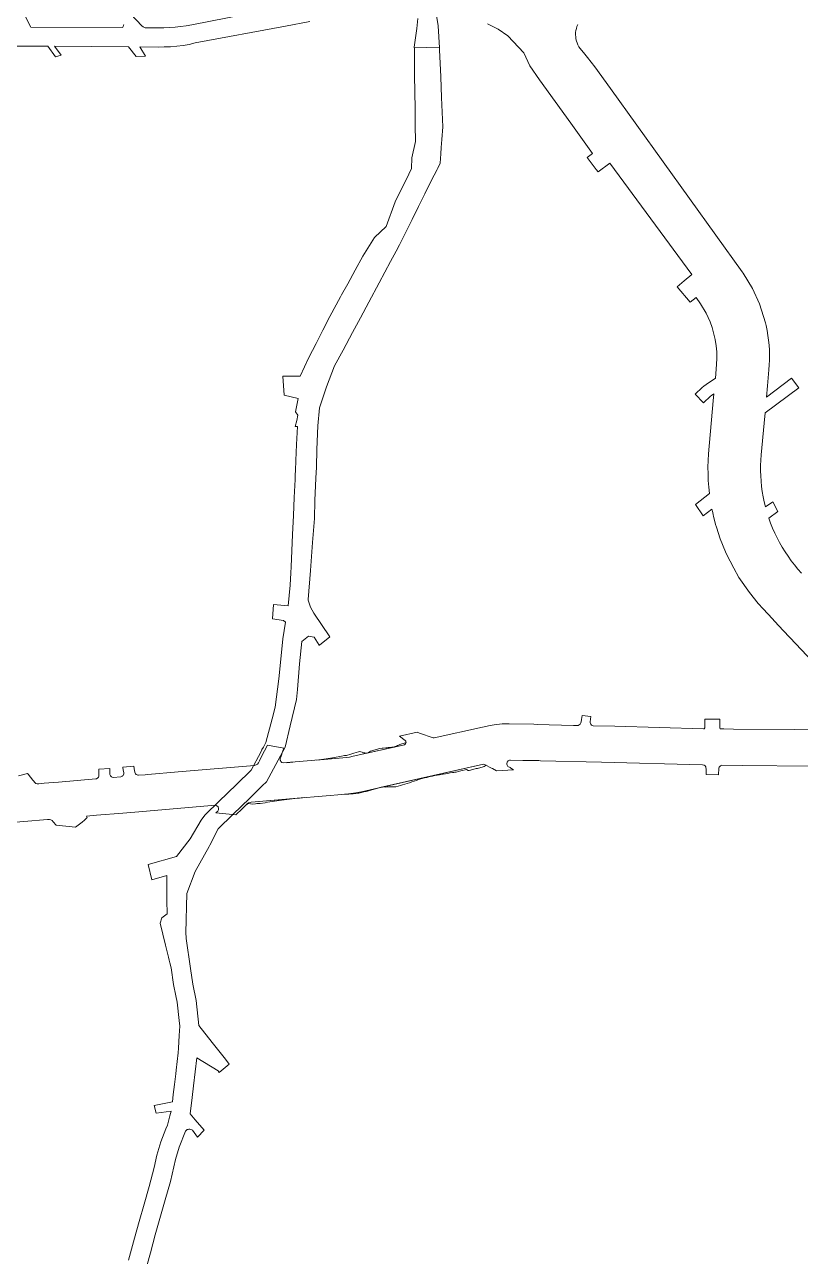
# Model space of a CAD drawing. Header units: inches. Extents: x 704148 to 723432, y 7075344 to 7101810.
# Drawn here: x 717587 to 718236, y 7083712 to 7084743 of the extents above; entities that cross this region are included whole.
import ezdxf

# ---------------------------------------------------------------- set-up
doc = ezdxf.new("R2010")
doc.units = ezdxf.units.IN
doc.header["$MEASUREMENT"] = 0
doc.layers.add('gisdb.gisadmin', color=7, linetype='Continuous', lineweight=9, true_color=0xccf5fc)

msp = doc.modelspace()

# ---------------------------------------------------------------- linework, layer by layer
at = {"layer": 'gisdb.gisadmin'}
for points in [[(717670.5059, 7084756.5838), (717684.6078, 7084741.8523), (717685.5909, 7084740.9901), (717686.7085, 7084740.3119), (717687.2862, 7084740.0567), (717698.2275, 7084739.9831), (717702.9397, 7084740.0295), (717707.6477, 7084740.2319), (717712.3465, 7084740.5902), (717717.0308, 7084741.1039), (717721.6955, 7084741.7724), (717726.3355, 7084742.5952), (717801.7331, 7084757.256)], [(717825.2421, 7084745.3054), (717804.787, 7084741.5501), (717729.316, 7084727.3702), (717724.2275, 7084725.9741), (717719.0382, 7084725.2303), (717713.827, 7084724.6588), (717708.5997, 7084724.2603), (717703.3621, 7084724.0351), (717698.1199, 7084723.9835), (717683.042, 7084724.0849), (717687.7531, 7084716.3304), (717679.8274, 7084716.0658), (717673.5446, 7084724.1487), (717611.6082, 7084724.5652), (717617.1423, 7084717.2588), (717612.3099, 7084715.8454), (717605.9054, 7084724.6035), (717578.6687, 7084724.7867)], [(717587.3305, 7084749.2876), (717591.7749, 7084740.6989), (717668.0726, 7084740.1859), (717668.5567, 7084740.6876), (717668.9464, 7084741.2658), (717669.3287, 7084742.2376), (717669.4375, 7084742.9263)], [(717930.8963, 7084751.9022), (717932.5569, 7084741.5906), (717933.5846, 7084723.2651), (717912.5426, 7084723.8936), (717914.7808, 7084739.508), (717915.4174, 7084747.7434)], [(718268.8842, 7084185.0634), (718231.6581, 7084224.3183), (718221.4586, 7084235.2744), (718213.9443, 7084243.346), (718212.111, 7084245.3152), (718204.303, 7084253.7024), (718200.336, 7084258.1138), (718192.8701, 7084267.3338), (718184.1681, 7084280.0605), (718179.8471, 7084287.6267), (718173.702, 7084299.582), (718172.9233, 7084301.3166), (718168.5399, 7084312.2171), (718165.2911, 7084322.0887), (718164.642, 7084324.3125), (718162.8117, 7084331.3141), (718162.5755, 7084332.3957), (718162.1588, 7084334.304), (718161.546, 7084337.1102), (718154.133, 7084331.6366), (718147.7903, 7084341.0753), (718159.4553, 7084350.1104), (718158.8732, 7084355.6325), (718158.4696, 7084361.1706), (718158.245, 7084366.7188), (718158.1996, 7084372.2713), (718158.3335, 7084377.8225), (718158.6465, 7084383.3664), (718162.6652, 7084427.7888), (718163.2103, 7084433.8138), (718162.3903, 7084433.2482), (718161.2073, 7084432.3538), (718160.382, 7084431.6251), (718154.5031, 7084426.0845), (718147.576, 7084433.4347), (718153.4549, 7084438.9752), (718154.7704, 7084440.1369), (718156.6563, 7084441.5628), (718164.3975, 7084446.9014), (718165.4356, 7084458.3326), (718165.6913, 7084463.5393), (718165.5987, 7084468.7514), (718165.1581, 7084473.9458), (718164.3715, 7084479.0991), (718161.7761, 7084489.1908), (718159.9788, 7084494.0842), (718156.6804, 7084501.1719), (718152.077, 7084509.0889), (718148.2342, 7084514.2055), (718143.3981, 7084510.4193), (718132.45, 7084523.29), (718138.244, 7084528.1498), (718144.73, 7084533.59), (718076.01, 7084626.85), (718066.331, 7084619.5168), (718064.6645, 7084621.5496), (718057.0741, 7084631.6414), (718061.5011, 7084634.9384), (718043.4288, 7084660.201), (718017.3464, 7084696.5381), (718009.1002, 7084708.0995), (718004.1673, 7084719.186), (717990.8358, 7084733.2654), (717982.703, 7084738.9408), (717973.8564, 7084743.4229)], [(718049.291, 7084742.8502), (718048.6304, 7084741.2165), (718048.1147, 7084739.5314), (718047.7479, 7084737.8078), (718047.5326, 7084736.0587), (718047.4706, 7084734.2976), (718047.5624, 7084732.5378), (718047.8071, 7084730.7926), (718048.2445, 7084728.9478), (718048.7472, 7084727.3993), (718049.4353, 7084725.777), (718050.2622, 7084724.2208), (718051.2597, 7084722.6892), (718055.1763, 7084717.8819), (718057.4681, 7084715.0688), (718063.6765, 7084707.4485), (718076.7994, 7084689.1662), (718186.8118, 7084535.901), (718187.7396, 7084534.5609), (718195.5343, 7084521.821), (718201.3415, 7084509.097), (718206.338, 7084493.1336), (718206.8928, 7084490.7848), (718207.7078, 7084486.7221), (718208.3844, 7084482.634), (718208.9218, 7084478.5253), (718209.3193, 7084474.4007), (718209.5766, 7084470.265), (718209.6932, 7084466.1229), (718209.6691, 7084461.9793), (718209.5044, 7084457.8388), (718209.1991, 7084453.7064), (718207.988, 7084440.3949), (718207.1348, 7084431.0163), (718228.1782, 7084446.69), (718234.1516, 7084438.6701), (718206.1233, 7084417.7939), (718205.2922, 7084409.1732), (718202.7206, 7084382.4979), (718202.3983, 7084378.1256), (718202.2258, 7084373.7449), (718202.2034, 7084369.3609), (718202.3312, 7084364.9787), (718202.609, 7084360.6034), (718203.0365, 7084356.2402), (718203.6132, 7084351.8942), (718204.3383, 7084347.5704), (718205.2111, 7084343.2741), (718206.2305, 7084339.0102), (718212.368, 7084343.1853), (718216.6631, 7084335.268), (718209.0267, 7084329.6401), (718210.5502, 7084325.4109), (718212.2212, 7084321.2379), (718214.0378, 7084317.1261), (718215.9976, 7084313.0807), (718218.0983, 7084309.1065), (718220.3372, 7084305.2086), (718222.7116, 7084301.3917), (718225.2185, 7084297.6605), (718227.8549, 7084294.0196), (718230.6176, 7084290.4736), (718233.503, 7084287.0267), (718236.5077, 7084283.6833)], [(717673.5132, 7083708.5761), (717678.5371, 7083727.037), (717682.3962, 7083740.9352), (717686.4944, 7083755.4097), (717690.687, 7083770.1676), (717694.7905, 7083785.9811), (717697.1786, 7083796.2883), (717700.4517, 7083807.5857), (717704.7096, 7083818.3739), (717706.0072, 7083821.5983), (717708.1091, 7083829.3727), (717709.1762, 7083833.3198), (717696.5275, 7083831.5319), (717694.8051, 7083837.8916), (717710.1895, 7083840.9398), (717710.9247, 7083847.095), (717711.9181, 7083855.412), (717712.9997, 7083864.4667), (717713.3772, 7083867.6276), (717714.9306, 7083882.1509), (717715.1506, 7083885.9011), (717715.7837, 7083896.6969), (717716.2412, 7083904.496), (717715.746, 7083909.2426), (717714.0311, 7083924.5503), (717712.9776, 7083929.6349), (717711.1393, 7083939.313), (717709.1287, 7083953.226), (717708.0911, 7083957.4434), (717707.5731, 7083959.5488), (717706.97, 7083962), (717704.4889, 7083972.0977), (717699.96, 7083990.53), (717701.2806, 7083994.9899), (717705.8918, 7083998.499), (717705.58, 7084009.51), (717705.58, 7084030.51), (717692.9674, 7084026.9935), (717689.8076, 7084039.8184), (717713.53, 7084046.43), (717724.9301, 7084061.1741), (717734.138, 7084076.7056), (717737.2678, 7084080.9777), (717740.969, 7084084.5829), (717745.8204, 7084089.3084), (717748.9241, 7084092.3316), (717763.7051, 7084106.7292), (717775.9727, 7084118.6784), (717784.0855, 7084133.7817), (717784.89, 7084135.8), (717785, 7084135.9), (717786.32, 7084137.92), (717788.34, 7084141.78), (717793.7299, 7084161.618), (717796.058, 7084171.2658), (717799.25, 7084195.17), (717801.7092, 7084220.0595), (717802.6657, 7084228.7209), (717804.792, 7084242.5536), (717803.12, 7084244.05), (717793.7783, 7084245.3751), (717794.7288, 7084257.4596), (717806.872, 7084256.0856), (717808.6698, 7084273.6113), (717809.2172, 7084283.8408), (717809.45, 7084288.97), (717810.68, 7084316.04), (717811.39, 7084331.71), (717812.08, 7084347.03), (717812.76, 7084361.96), (717812.83, 7084363.83), (717812.91, 7084365.83), (717813.05, 7084369.64), (717813.37, 7084377.94), (717813.92, 7084391.16), (717814.7, 7084406.33), (717812.97, 7084406.41), (717814.16, 7084411.37), (717815.21, 7084415.77), (717813.12, 7084418.6), (717815.41, 7084429.8), (717803.5641, 7084432.5928), (717802.5613, 7084448.4379), (717816.98, 7084448.51), (717824.43, 7084464.22), (717830.32, 7084475.73), (717836.03, 7084486.89), (717841.88, 7084498.33), (717850.77, 7084514.76), (717851.76, 7084516.6), (717856.81, 7084525.8), (717862.99, 7084537.09), (717869.54, 7084549.03), (717879.1, 7084564.51), (717888.96, 7084573.63), (717896.59, 7084594.39), (717907.82, 7084617.46), (717910.15, 7084622.24), (717910.54, 7084631.19), (717913.48, 7084644.79), (717913.32, 7084658.58), (717913.15, 7084672.28), (717912.82, 7084700.34), (717912.5609, 7084722.3357), (717912.5426, 7084723.8936), (717933.5846, 7084723.2661), (717933.6562, 7084721.6165), (717934.64, 7084698.95), (717935.336, 7084681.8396), (717936.34, 7084657.16), (717935.6003, 7084646.5359), (717935.13, 7084639.78), (717934.7662, 7084634.5657), (717934.23, 7084626.88), (717932.1117, 7084622.6196), (717931.56, 7084621.51), (717926.7734, 7084611.8724), (717921.4356, 7084601.1249), (717916.0978, 7084590.3774), (717910.76, 7084579.63), (717900.27, 7084558.53), (717897.42, 7084553.21), (717892.71, 7084544.43), (717883.12, 7084526.55), (717874.52, 7084510.52), (717867.41, 7084497.27), (717860.88, 7084485.09), (717852.94, 7084470.28), (717845.82, 7084457.01), (717839.12, 7084439.43), (717833.23, 7084421.86), (717831.83, 7084407.01), (717831.11, 7084387.18), (717830.69, 7084372.31), (717830.05, 7084363.21), (717829.44, 7084344.44), (717829.05, 7084329.34), (717827.46, 7084309.3), (717825.58, 7084285.74), (717823.73, 7084261.51), (717823.8, 7084260.9), (717825.63, 7084255.02), (717828.55, 7084250.17), (717841.7413, 7084230.139), (717833.0998, 7084223.2038), (717833.08, 7084223.23), (717828.67, 7084230.02), (717823.91, 7084230.7), (717818.48, 7084226.29), (717816.45, 7084207.6), (717814.74, 7084186.17), (717814.07, 7084177.7), (717808.79, 7084155.82), (717804.46, 7084137.9), (717788.9018, 7084108.9363), (717785.3348, 7084105.4618), (717779.8803, 7084100.1489), (717774.8692, 7084095.2678), (717760.7141, 7084081.4799), (717748.4319, 7084069.5163), (717741.5823, 7084055.8977), (717741, 7084054.74), (717729.33, 7084033.74), (717722.3, 7084015.37), (717721.3511, 7083982.622), (717721.6786, 7083978.2349), (717721.75, 7083977.74), (717725.39, 7083952.57), (717727.29, 7083939.42), (717730.0993, 7083925.8615), (717732.29, 7083904.86), (717740.4204, 7083894.5281), (717744.44, 7083889.42), (717754.46, 7083876.67), (717757.617, 7083872.661), (717749.3021, 7083865.6452), (717748.35, 7083866.86), (717730.7, 7083877.75), (717727.9127, 7083854.4145), (717726.7472, 7083844.6567), (717725.11, 7083830.95), (717729.08, 7083826.03), (717736.6077, 7083817.1893), (717731.2656, 7083811.5968), (717726.9636, 7083817.3972), (717726.3358, 7083817.6926), (717725.6496, 7083818.0154), (717724.8563, 7083818.0589), (717723.9434, 7083818.0915), (717723.302, 7083817.94), (717722.5631, 7083817.7655), (717721.9328, 7083817.2982), (717721.5633, 7083816.9178), (717721.2048, 7083816.5059), (717715.81, 7083803.1), (717712.7657, 7083792.6769), (717708.526, 7083774.378), (717704.139, 7083758.997), (717696.9254, 7083733.7111), (717695.83, 7083729.65), (717691.71, 7083714.51), (717685.81, 7083692.83)], [(717581.3302, 7084113.8655), (717588.9261, 7084115.8457), (717589.4313, 7084115.2002), (717593.294, 7084110.2671), (717593.6081, 7084109.9226), (717595.2282, 7084108.0434), (717595.8553, 7084107.5743), (717597.0985, 7084107.199), (717597.8182, 7084107.2568), (717598.3555, 7084107.3222), (717602.8214, 7084107.6809), (717614.9375, 7084108.654), (717646.2242, 7084111.364), (717646.6691, 7084111.4792), (717646.9717, 7084111.5976), (717647.6332, 7084112.0168), (717648.0039, 7084112.3857), (717648.3049, 7084112.8133), (717648.5271, 7084113.2867), (717648.6985, 7084114.0508), (717648.7012, 7084115.0415), (717648.6762, 7084116.9365), (717648.6081, 7084119.5868), (717657.7991, 7084120.1853), (717657.8248, 7084118.205), (717657.8592, 7084115.5682), (717657.8621, 7084115.0644), (717658.3747, 7084113.8712), (717659.1703, 7084113.1276), (717659.8696, 7084112.7751), (717660.6364, 7084112.6155), (717667.1023, 7084113.1386), (717668.1834, 7084113.5566), (717668.5113, 7084113.7914), (717668.882, 7084114.1602), (717669.3044, 7084114.8197), (717669.5417, 7084115.566), (717669.525, 7084116.7086), (717669.0977, 7084118.7515), (717668.5686, 7084121.2806), (717677.7533, 7084122.0613), (717678.1522, 7084120.1548), (717678.5605, 7084118.2031), (717679.011, 7084116.272), (717679.3945, 7084115.5891), (717679.9416, 7084115.0288), (717680.6151, 7084114.6292), (717681.1119, 7084114.466), (717681.6296, 7084114.3915), (717681.8913, 7084114.3884), (717687.2731, 7084114.8416), (717689.7331, 7084115.0507), (717714.849, 7084117.1855), (717714.8702, 7084117.1873), (717778.9605, 7084122.6348), (717779.2955, 7084122.7396), (717780.1314, 7084123.0008), (717781.2424, 7084123.7047), (717782.1767, 7084124.7193), (717783.1137, 7084126.5914), (717784.8084, 7084129.9773), (717789.6092, 7084139.5693), (717803.3501, 7084137.137), (717802.2914, 7084134.0762), (717801.0329, 7084130.4379), (717800.2811, 7084128.2647), (717800.2645, 7084127.6633), (717800.2498, 7084127.1299), (717800.4619, 7084126.6403), (717800.7779, 7084125.9104), (717801.772, 7084125.0285), (717802.9601, 7084124.6747), (717852.7003, 7084128.9025), (717858.3069, 7084129.6265), (717861.5127, 7084130.2674), (717904.4252, 7084139.9769), (717905.2684, 7084140.5728), (717905.6941, 7084141.7586), (717905.5055, 7084142.4505), (717905.3598, 7084142.985), (717904.8686, 7084143.3877), (717900.192, 7084147.2213), (717915.0344, 7084150.5796), (717917.0118, 7084149.7391), (717928.3994, 7084145.7726), (717929.2559, 7084145.5952), (717969.6944, 7084154.745), (717976.0932, 7084156.114), (717979.3815, 7084156.7333), (717979.3891, 7084156.7347), (717985.9133, 7084157.4299), (717991.7638, 7084157.5404), (718012.4974, 7084157.058), (718015.3375, 7084156.9709), (718045.7786, 7084156.0376), (718049.5523, 7084156.0055), (718050.5234, 7084156.5187), (718051.3379, 7084157.1685), (718051.6484, 7084157.5893), (718051.9659, 7084158.3052), (718052.1193, 7084159.1533), (718052.41, 7084161.1684), (718052.8701, 7084164.3568), (718060.3193, 7084163.6001), (718060.0042, 7084161.2901), (718059.7221, 7084159.2218), (718059.7184, 7084158.4386), (718059.9176, 7084157.6812), (718060.1569, 7084157.2163), (718060.8572, 7084156.4448), (718061.5336, 7084156.0501), (718062.1364, 7084155.8196), (718080.3768, 7084155.5766), (718154.496, 7084153.367), (718155.0441, 7084153.3664), (718155.5285, 7084154.0176), (718155.6751, 7084154.5351), (718155.701, 7084161.4526), (718168.1317, 7084161.2312), (718168.0124, 7084154.2092), (718168.0669, 7084153.8662), (718168.4725, 7084153.3514), (718171.4348, 7084153.3481), (718179.4904, 7084153.0578), (718230.7569, 7084152.7334), (718273.9292, 7084151.9434)], [(718244.7422, 7084122.1502), (718187.2356, 7084122.5544), (718169.8072, 7084122.7339), (718168.6011, 7084122.2523), (718168.017, 7084121.7307), (718167.7116, 7084121.3062), (718167.3427, 7084120.3318), (718167.1267, 7084114.8029), (718156.6507, 7084115.0354), (718156.6667, 7084119.539), (718156.5693, 7084120.9194), (718156.3922, 7084121.4115), (718155.7976, 7084122.267), (718154.9463, 7084122.8676), (718153.743, 7084123.1523), (718069.081, 7084125.2239), (718018.0578, 7084126.6071), (718016.7088, 7084126.6317), (718003.1927, 7084126.879), (717993.0279, 7084127.1306), (717992.2327, 7084127.1156), (717991.0392, 7084126.5313), (717990.2043, 7084125.4974), (717989.8847, 7084124.2075), (717989.9873, 7084123.6839), (717990.1401, 7084122.9033), (717990.8974, 7084121.8642), (717992.7018, 7084120.7904), (717993.2958, 7084120.4368), (717995.6018, 7084119.0644), (717981.3968, 7084118.0222), (717977.8428, 7084119.9668), (717977.5582, 7084120.1225), (717971.3903, 7084123.4973), (717970.2983, 7084123.7132), (717868.2215, 7084100.6169), (717863.5117, 7084099.6754), (717855.275, 7084098.6118), (717776.174, 7084091.8883), (717775.0788, 7084091.6484), (717773.9471, 7084091.1829), (717772.7878, 7084090.4484), (717768.5892, 7084086.3587), (717763.3082, 7084081.2147), (717746.5012, 7084082.9327), (717746.5049, 7084082.9362), (717748.0881, 7084084.3727), (717748.6604, 7084085.3531), (717748.7827, 7084086.6764), (717748.3343, 7084087.9273), (717747.3992, 7084088.8715), (717746.8987, 7084089.0565), (717746.4579, 7084089.3359), (717746.2017, 7084089.3141), (717746.1428, 7084089.3358), (717678.7803, 7084083.6101), (717668.5972, 7084082.7446), (717646.5758, 7084080.8728), (717638.253, 7084080.0661), (717638.8794, 7084078.9435), (717636.6381, 7084076.8163), (717634.6879, 7084075.2278), (717629.1496, 7084070.8645), (717612.8072, 7084072.6146), (717610.4991, 7084075.5161), (717609.4518, 7084076.3972), (717608.3548, 7084076.9816), (717607.3538, 7084077.2848), (717606.3154, 7084077.4095), (717605.792, 7084077.4036), (717605.6135, 7084077.3911), (717565.9923, 7084074.0234)]]:
    msp.add_lwpolyline(points, dxfattribs=at)
for points in [[(717895.6433, 7084137.9899), (717861.5127, 7084130.2674), (717858.3069, 7084129.6265), (717852.7003, 7084128.9025), (717830.7228, 7084127.0345), (717830.7912, 7084127.0695), (717838.7204, 7084128.2421), (717845.653, 7084129.3315), (717851.5953, 7084130.2652), (717854.1247, 7084130.8678), (717855.6883, 7084131.0535), (717859.5011, 7084132.0503), (717861.9601, 7084132.8055), (717865.7986, 7084133.966), (717866.7573, 7084134.2601), (717867.8449, 7084133.9846), (717868.9472, 7084133.6443), (717870.0536, 7084133.2857), (717871.1345, 7084133.0399), (717872.1893, 7084132.9095), (717873.2028, 7084132.9617), (717874.1176, 7084133.4498), (717875.9449, 7084134.4368), (717877.8287, 7084135.1737), (717878.7895, 7084135.4587), (717879.7516, 7084135.7377), (717880.7123, 7084136.023), (717881.6745, 7084136.3021), (717882.638, 7084136.575), (717883.6176, 7084136.7771), (717885.6146, 7084137.0134), (717886.6125, 7084137.1345), (717888.6109, 7084137.3652), (717889.6119, 7084137.4725), (717890.6141, 7084137.5744), (717891.6175, 7084137.6709), (717893.628, 7084137.8479), (717895.6448, 7084137.9972)], [(717895.6433, 7084137.9899), (717896.5759, 7084138.4133), (717897.5038, 7084138.8439), (717898.4343, 7084139.2627), (717899.3675, 7084139.6697), (717900.3009, 7084140.0759), (717901.2262, 7084140.5178), (717902.1829, 7084140.8209), (717903.144, 7084141.1044), (717904.108, 7084141.3754), (717905.0593, 7084141.6223), (717905.0779, 7084141.6202), (717905.5992, 7084141.7624), (717905.5825, 7084142.1106), (717905.5057, 7084142.4499), (717905.6941, 7084141.7586), (717905.2684, 7084140.5728), (717904.4252, 7084139.9769)], [(717810.8627, 7084125.3792), (717811.0158, 7084125.3595), (717805.8875, 7084124.9236), (717805.88, 7084124.9638), (717806.8656, 7084125.1754), (717807.9798, 7084125.2171), (717808.9407, 7084125.253), (717809.8669, 7084125.2876)], [(717961.4061, 7084119.2377), (717960.4313, 7084119.0146), (717959.4623, 7084118.7658), (717958.5008, 7084118.4841), (717957.5165, 7084118.3029), (717956.3117, 7084119.0965), (717951.3913, 7084118.1859), (717950.4282, 7084117.9114), (717949.4604, 7084117.6574), (717947.5341, 7084117.1079), (717946.5607, 7084116.8788), (717945.5639, 7084116.7527), (717944.572, 7084116.6052), (717942.5892, 7084116.3058), (717940.6086, 7084115.9966), (717938.6406, 7084115.6319), (717936.6717, 7084115.2709), (717933.7129, 7084114.7538), (717931.7364, 7084114.4263), (717929.7657, 7084114.0736), (717927.8, 7084113.6986), (717925.8384, 7084113.3052), (717923.8854, 7084112.874), (717922.9117, 7084112.6463), (717920.9714, 7084112.1588), (717920.005, 7084111.8987), (717919.0406, 7084111.6296), (717917.1205, 7084111.0529), (717916.1675, 7084110.7335), (717914.2707, 7084110.0541), (717912.3642, 7084109.4172), (717910.4467, 7084108.8293), (717908.5533, 7084108.1347), (717906.6244, 7084107.597), (717904.7069, 7084107.0092), (717902.7948, 7084106.397), (717900.8852, 7084105.7739), (717898.9712, 7084105.1704), (717897.0514, 7084104.5925), (717896.0259, 7084104.5938), (717894.9833, 7084104.67), (717892.9118, 7084104.763), (717891.882, 7084104.7827), (717890.8583, 7084104.7756), (717889.8387, 7084104.7506), (717888.1497, 7084104.5649), (717886.7992, 7084104.5902), (717885.7928, 7084104.5065), (717883.8303, 7084104.1176), (717883.8007, 7084104.1419), (717970.2983, 7084123.7132), (717971.3903, 7084123.4973), (717972.6511, 7084122.8075), (717971.0893, 7084121.7553), (717970.13, 7084121.4635), (717969.1725, 7084121.164), (717968.2082, 7084120.8946), (717967.2427, 7084120.6302), (717966.2638, 7084120.4253), (717965.2948, 7084120.1764), (717964.316, 7084119.9713), (717963.3454, 7084119.7294), (717962.3702, 7084119.508)], [(717857.6787, 7084098.681), (717854.2956, 7084098.496), (717854.2391, 7084098.5237), (717855.275, 7084098.6118), (717863.5117, 7084099.6754), (717868.2215, 7084100.6169), (717882.8584, 7084103.9287), (717882.8535, 7084103.9032), (717880.9361, 7084103.3148), (717879.9799, 7084103.0093), (717879.0278, 7084102.686), (717878.0602, 7084102.4313), (717877.0887, 7084102.1934), (717876.1188, 7084101.9485), (717875.1567, 7084101.6694), (717874.1999, 7084101.3666), (717873.2398, 7084101.0789), (717872.2764, 7084100.805), (717871.5885, 7084100.7009), (717870.3137, 7084100.4172), (717869.3333, 7084100.2185), (717868.3579, 7084099.9952), (717867.1912, 7084099.7222), (717866.0199, 7084099.4696), (717864.8303, 7084099.3119), (717863.6393, 7084099.1717), (717862.4472, 7084099.0489), (717861.2565, 7084098.9288), (717860.0641, 7084098.8312), (717858.8714, 7084098.7486)], [(717773.1723, 7084090.692), (717773.9471, 7084091.1829), (717775.0788, 7084091.6484), (717776.174, 7084091.8883), (717821.0899, 7084095.7061), (717816.4471, 7084095.1013), (717812.4459, 7084094.9456), (717801.5297, 7084093.4938), (717797.5481, 7084093.1069), (717789.621, 7084091.91), (717787.6572, 7084091.3994), (717783.7003, 7084090.7233), (717782.703, 7084090.6491), (717780.6942, 7084090.6668), (717779.6971, 7084090.5902), (717777.3125, 7084090.2731), (717773.4665, 7084090.8701)], [(717772.7878, 7084090.4484), (717773.1723, 7084090.692), (717772.2889, 7084089.9624)]]:
    msp.add_lwpolyline(points, close=True, dxfattribs=at)

doc.saveas('drawing.dxf')
